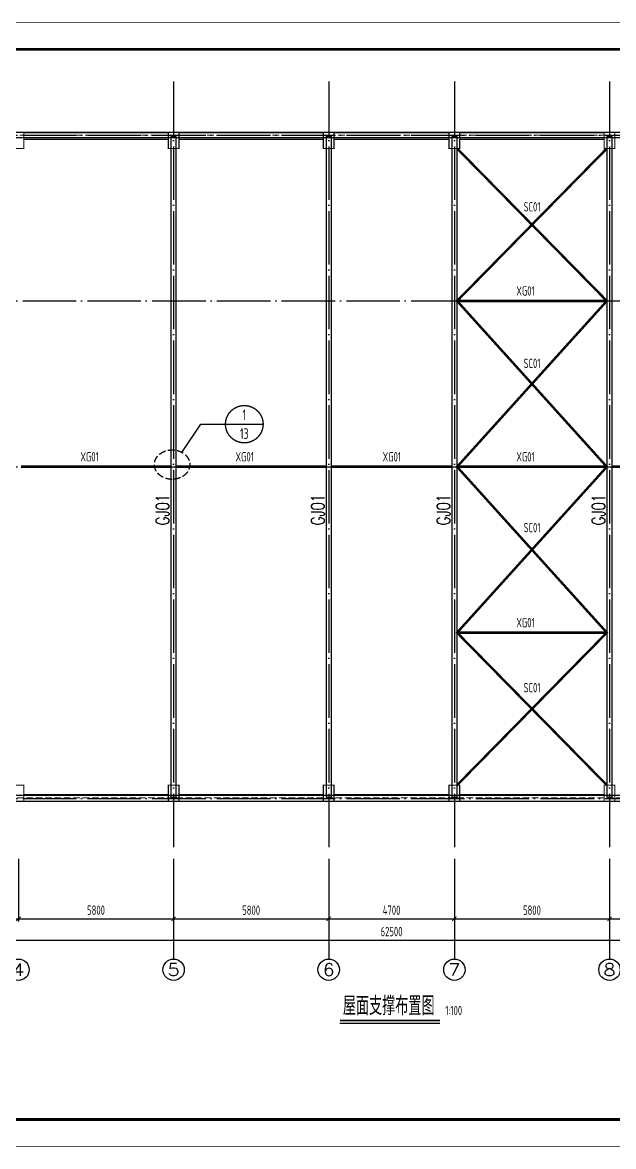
# Model space of a CAD drawing. Extents: x 287065 to 1473467, y 284802 to 344222.
# Drawn here: x 1094197 to 1116297, y 284802 to 326822 of the extents above; entities that cross this region are included whole.
import ezdxf
from ezdxf.enums import TextEntityAlignment as Align

# ---------------------------------------------------------------- set-up
doc = ezdxf.new("R2010")
doc.units = 0
doc.header["$LTSCALE"] = 1000
for name, pattern in [('4', [5, 1.5, -1, 1.5, -1]), ('DASH', [0.35, 0.25, -0.1]), ('DOTE', [2.42, 2, -0.2, 0.02, -0.2])]:
    doc.linetypes.add(name, pattern=pattern)
doc.layers.get('0').update_dxf_attribs({"linetype": 'CONTINUOUS'})
doc.layers.get('DEFPOINTS').update_dxf_attribs({"linetype": 'CONTINUOUS'})
for name, color, linetype in [('AXIS', 8, 'DOTE'), ('AXIS_DIM', 3, 'CONTINUOUS'), ('AXIS_TEXT', 3, 'CONTINUOUS'), ('BEAM_CON', 4, 'CONTINUOUS'), ('COLU', 7, 'CONTINUOUS'), ('FRAME', 3, 'CONTINUOUS'), ('roof', 30, 'CONTINUOUS'), ('SC', 6, 'CONTINUOUS'), ('TEXT', 7, 'CONTINUOUS'), ('THIN', 7, 'CONTINUOUS'), ('TK', 211, 'CONTINUOUS'), ('XG', 4, 'CONTINUOUS')]:
    doc.layers.add(name, color=color, linetype=linetype)
doc.styles.add('_TCH_AXIS', font='COMPLEX', dxfattribs={"bigfont": 'GBCBIG'})
doc.styles.add('COMPLEX', font='COMPLEX')
doc.styles.add('TSSD_Dimension', font='tssdeng.shx', dxfattribs={"width": 0.7, "bigfont": 'hztxt.shx'})
doc.styles.add('TSSD_Num', font='Tssdeng.shx', dxfattribs={"width": 0.7, "bigfont": 'hztxt.shx'})
doc.styles.add('TSSD_Rein', font='tssdeng.shx', dxfattribs={"width": 0.7, "bigfont": 'hztxt.shx'})
doc.dimstyles.new('TSSD_100_100', dxfattribs={"dimtxt": 350, "dimasz": 150, "dimexe": 100, "dimexo": 250, "dimgap": 150, "dimtad": 1, "dimdec": 0, "dimzin": 0, "dimdsep": 46, "dimtxsty": 'TSSD_Dimension', "dimblk": 'ARCHTICK', "dimcen": 0, "dimdle": 100, "dimclrd": 3, "dimclre": 3, "dimclrt": 7, "dimadec": 0, "dimazin": 0, "dimtfac": 1, "dimtdec": 0, "dimtix": 1, "dimtmove": 2, "dimatfit": 3, "dimfxl": 100, "dimtolj": 1, "dimtzin": 0, "dimarcsym": 0})

# ---------------------------------------------------------------- blocks, each defined once
blk = doc.blocks.new('_ARCHTICK')
at = {"color": 0}
blk.add_lwpolyline([(-0.53, -0.53, 0.25, 0.25, 0), (0.53, 0.53, 0.5, 0.5, 0)], format="xyseb", dxfattribs=at)
blk = doc.blocks.new('*D526')
at = {"layer": 'AXIS_DIM', "color": 3, "lineweight": -2}
for p, q in [((1094047, 295562), (1094047, 293212)), ((1099847, 295562), (1099847, 293212)), ((1093947, 293312), (1099947, 293312))]:
    blk.add_line(p, q, dxfattribs=at)
at = {"layer": 'DEFPOINTS', "color": 0}
for p in [(1094047, 295812), (1099847, 295812), (1099847, 293312)]:
    blk.add_point(p, dxfattribs=at)
at = {"layer": 'AXIS_DIM', "color": 3, "lineweight": -2, "xscale": 150, "yscale": 150, "zscale": 150, "rotation": 180}
blk.add_blockref('_ARCHTICK', (1094047, 293312), dxfattribs=at)
at = {"layer": 'AXIS_DIM', "color": 3, "lineweight": -2, "xscale": 150, "yscale": 150, "zscale": 150}
blk.add_blockref('_ARCHTICK', (1099847, 293312), dxfattribs=at)
at = {"layer": 'AXIS_DIM', "color": 7, "insert": (1096947, 293637), "char_height": 350, "attachment_point": 5, "style": 'TSSD_Dimension'}
blk.add_mtext('\\A1;5800', dxfattribs=at)
blk = doc.blocks.new('*D527')
at = {"layer": 'AXIS_DIM', "color": 3, "lineweight": -2}
for p, q in [((1099847, 295562), (1099847, 293212)), ((1105647, 295562), (1105647, 293212)), ((1099747, 293312), (1105747, 293312))]:
    blk.add_line(p, q, dxfattribs=at)
at = {"layer": 'DEFPOINTS', "color": 0}
for p in [(1099847, 295812), (1105647, 295812), (1105647, 293312)]:
    blk.add_point(p, dxfattribs=at)
at = {"layer": 'AXIS_DIM', "color": 3, "lineweight": -2, "xscale": 150, "yscale": 150, "zscale": 150, "rotation": 180}
blk.add_blockref('_ARCHTICK', (1099847, 293312), dxfattribs=at)
at = {"layer": 'AXIS_DIM', "color": 3, "lineweight": -2, "xscale": 150, "yscale": 150, "zscale": 150}
blk.add_blockref('_ARCHTICK', (1105647, 293312), dxfattribs=at)
at = {"layer": 'AXIS_DIM', "color": 7, "insert": (1102747, 293637), "char_height": 350, "attachment_point": 5, "style": 'TSSD_Dimension'}
blk.add_mtext('\\A1;5800', dxfattribs=at)
blk = doc.blocks.new('*D528')
at = {"layer": 'AXIS_DIM', "color": 3, "lineweight": -2}
for p, q in [((1105647, 295562), (1105647, 293212)), ((1110347, 295562), (1110347, 293212)), ((1105547, 293312), (1110447, 293312))]:
    blk.add_line(p, q, dxfattribs=at)
at = {"layer": 'DEFPOINTS', "color": 0}
for p in [(1105647, 295812), (1110347, 295812), (1110347, 293312)]:
    blk.add_point(p, dxfattribs=at)
at = {"layer": 'AXIS_DIM', "color": 3, "lineweight": -2, "xscale": 150, "yscale": 150, "zscale": 150, "rotation": 180}
blk.add_blockref('_ARCHTICK', (1105647, 293312), dxfattribs=at)
at = {"layer": 'AXIS_DIM', "color": 3, "lineweight": -2, "xscale": 150, "yscale": 150, "zscale": 150}
blk.add_blockref('_ARCHTICK', (1110347, 293312), dxfattribs=at)
at = {"layer": 'AXIS_DIM', "color": 7, "insert": (1107997, 293637), "char_height": 350, "attachment_point": 5, "style": 'TSSD_Dimension'}
blk.add_mtext('\\A1;4700', dxfattribs=at)
blk = doc.blocks.new('*D529')
at = {"layer": 'AXIS_DIM', "color": 3, "lineweight": -2}
for p, q in [((1110347, 295562), (1110347, 293212)), ((1116147, 295562), (1116147, 293212)), ((1110247, 293312), (1116247, 293312))]:
    blk.add_line(p, q, dxfattribs=at)
at = {"layer": 'DEFPOINTS', "color": 0}
for p in [(1110347, 295812), (1116147, 295812), (1116147, 293312)]:
    blk.add_point(p, dxfattribs=at)
at = {"layer": 'AXIS_DIM', "color": 3, "lineweight": -2, "xscale": 150, "yscale": 150, "zscale": 150, "rotation": 180}
blk.add_blockref('_ARCHTICK', (1110347, 293312), dxfattribs=at)
at = {"layer": 'AXIS_DIM', "color": 3, "lineweight": -2, "xscale": 150, "yscale": 150, "zscale": 150}
blk.add_blockref('_ARCHTICK', (1116147, 293312), dxfattribs=at)
at = {"layer": 'AXIS_DIM', "color": 7, "insert": (1113247, 293637), "char_height": 350, "attachment_point": 5, "style": 'TSSD_Dimension'}
blk.add_mtext('\\A1;5800', dxfattribs=at)
blk = doc.blocks.new('*D530')
at = {"layer": 'AXIS_DIM', "color": 3, "lineweight": -2}
for p, q in [((1116147, 295562), (1116147, 293212)), ((1121947, 295562), (1121947, 293212)), ((1116047, 293312), (1122047, 293312))]:
    blk.add_line(p, q, dxfattribs=at)
at = {"layer": 'DEFPOINTS', "color": 0}
for p in [(1116147, 295812), (1121947, 295812), (1121947, 293312)]:
    blk.add_point(p, dxfattribs=at)
at = {"layer": 'AXIS_DIM', "color": 3, "lineweight": -2, "xscale": 150, "yscale": 150, "zscale": 150, "rotation": 180}
blk.add_blockref('_ARCHTICK', (1116147, 293312), dxfattribs=at)
at = {"layer": 'AXIS_DIM', "color": 3, "lineweight": -2, "xscale": 150, "yscale": 150, "zscale": 150}
blk.add_blockref('_ARCHTICK', (1121947, 293312), dxfattribs=at)
at = {"layer": 'AXIS_DIM', "color": 7, "insert": (1119047, 293637), "char_height": 350, "attachment_point": 5, "style": 'TSSD_Dimension'}
blk.add_mtext('\\A1;5800', dxfattribs=at)
blk = doc.blocks.new('*D535')
at = {"layer": 'AXIS_DIM', "color": 3, "lineweight": -2}
for p, q in [((1076747, 295562), (1076747, 292412)), ((1139247, 295562), (1139247, 292412)), ((1076647, 292512), (1139347, 292512))]:
    blk.add_line(p, q, dxfattribs=at)
at = {"layer": 'DEFPOINTS', "color": 0}
for p in [(1076747, 295812), (1139247, 295812), (1139247, 292512)]:
    blk.add_point(p, dxfattribs=at)
at = {"layer": 'AXIS_DIM', "color": 3, "lineweight": -2, "xscale": 150, "yscale": 150, "zscale": 150, "rotation": 180}
blk.add_blockref('_ARCHTICK', (1076747, 292512), dxfattribs=at)
at = {"layer": 'AXIS_DIM', "color": 3, "lineweight": -2, "xscale": 150, "yscale": 150, "zscale": 150}
blk.add_blockref('_ARCHTICK', (1139247, 292512), dxfattribs=at)
at = {"layer": 'AXIS_DIM', "color": 7, "insert": (1107997, 292837), "char_height": 350, "attachment_point": 5, "style": 'TSSD_Dimension'}
blk.add_mtext('\\A1;62500', dxfattribs=at)
blk = doc.blocks.new('_AXISO')
blk.add_circle((0, 0), 0.5)
at = {"layer": 'AXIS_TEXT', "style": 'COMPLEX', "width": 1.041667}
blk.add_attdef('A', text='', height=0.56, dxfattribs=at).set_placement((-0.25, -0.28), (0.25, -0.28), align=Align.FIT)
blk = doc.blocks.new('TK-A2+(891X420)')
at = {"layer": 'FRAME'}
for points in [[(626537, 392605, 20, 20, 0), (626537, 350605, 20, 20, 0), (715637, 350605, 20, 20, 0), (715637, 392605, 20, 20, 0)], [(629037, 391605, 100, 100, 0), (629037, 351605, 100, 100, 0), (714637, 351605, 100, 100, 0), (714637, 391605, 100, 100, 0)]]:
    blk.add_lwpolyline(points, format="xyseb", close=True, dxfattribs=at)
blk = doc.blocks.new('ts_idx')
at = {"color": 0, "linetype": 'ByBlock', "lineweight": -2}
blk.add_line((-0.5, 0), (0.5, 0), dxfattribs=at)
blk.add_circle((0, 0), 0.5, dxfattribs=at)
at = {"color": 0, "linetype": 'ByBlock', "lineweight": -2, "style": 'TSSD_Num', "width": 0.7}
for tag, p in [('1', (0, 0.25)), ('A', (0, -0.25))]:
    blk.add_attdef(tag, text='', height=0.286, dxfattribs=at).set_placement(p, align=Align.MIDDLE_CENTER)

msp = doc.modelspace()

# ---------------------------------------------------------------- linework, layer by layer
for p, q in [((1100161.62, 310750.282), (1100864.744, 311804.087)), ((1100864.744, 311804.087), (1103191.793, 311804.087))]:
    msp.add_line(p, q)
at = {"linetype": 'DASH'}
msp.add_ellipse((1099791.848, 310293.804), major_axis=(660.903, 0), ratio=0.833326739, start_param=-1.570796327, end_param=4.71238898, dxfattribs=at)
at = {"layer": 'AXIS'}
for p, q in [((1099846.971, 324611.708), (1099846.971, 295811.708)), ((1105646.971, 324611.708), (1105646.971, 295811.708)), ((1110346.971, 324611.708), (1110346.971, 295811.708)), ((1116146.971, 324611.708), (1116146.971, 295811.708)), ((1074846.971, 322611.708), (1141146.971, 322611.708)), ((1074846.971, 316411.708), (1141146.971, 316411.708)), ((1074846.971, 310211.708), (1141146.971, 310211.708)), ((1074846.971, 297811.708), (1141146.971, 297811.708))]:
    msp.add_line(p, q, dxfattribs=at)
at = {"layer": 'AXIS_TEXT'}
for p, q in [((1099846.971, 295561.708), (1099846.971, 291811.708)), ((1105646.971, 295561.708), (1105646.971, 291811.708)), ((1110346.971, 295561.708), (1110346.971, 291811.708)), ((1116146.971, 295561.708), (1116146.971, 291811.708))]:
    msp.add_line(p, q, dxfattribs=at)
at = {"layer": 'BEAM_CON', "color": 8}
for p, q in [((1094246.971, 322711.708), (1099646.971, 322711.708)), ((1094246.971, 322461.708), (1099646.971, 322461.708)), ((1100046.971, 322711.708), (1105446.971, 322711.708)), ((1100046.971, 322461.708), (1105446.971, 322461.708)), ((1105846.971, 322711.708), (1110146.971, 322711.708)), ((1105846.971, 322461.708), (1110146.971, 322461.708)), ((1110546.971, 322711.708), (1115946.971, 322711.708)), ((1110546.971, 322461.708), (1115946.971, 322461.708)), ((1094246.971, 297961.708), (1099646.971, 297961.708)), ((1100046.971, 297961.708), (1105446.971, 297961.708)), ((1105846.971, 297961.708), (1110146.971, 297961.708)), ((1110546.971, 297961.708), (1115946.971, 297961.708)), ((1094246.971, 297711.708), (1099646.971, 297711.708)), ((1100046.971, 297711.708), (1105446.971, 297711.708)), ((1105846.971, 297711.708), (1110146.971, 297711.708)), ((1110546.971, 297711.708), (1115946.971, 297711.708))]:
    msp.add_line(p, q, dxfattribs=at)
at = {"layer": 'BEAM_CON'}
for points in [[(1099746.971, 297861.708), (1099946.971, 297861.708), (1099946.971, 322561.708), (1099746.971, 322561.708)], [(1105546.971, 297861.708), (1105746.971, 297861.708), (1105746.971, 322561.708), (1105546.971, 322561.708)], [(1110246.971, 297861.708), (1110446.971, 297861.708), (1110446.971, 322561.708), (1110246.971, 322561.708)], [(1116046.971, 297861.708), (1116246.971, 297861.708), (1116246.971, 322561.708), (1116046.971, 322561.708)]]:
    msp.add_lwpolyline(points, close=True, dxfattribs=at)
at = {"layer": 'COLU', "color": 8, "ltscale": 0.01, "const_width": 45}
for points in [[(1094246.971, 322711.708), (1094246.971, 322111.708), (1093846.971, 322111.708), (1093846.971, 322711.708)], [(1100046.971, 322711.708), (1100046.971, 322111.708), (1099646.971, 322111.708), (1099646.971, 322711.708)], [(1105846.971, 322711.708), (1105846.971, 322111.708), (1105446.971, 322111.708), (1105446.971, 322711.708)], [(1110546.971, 322711.708), (1110546.971, 322111.708), (1110146.971, 322111.708), (1110146.971, 322711.708)], [(1116346.971, 322711.708), (1116346.971, 322111.708), (1115946.971, 322111.708), (1115946.971, 322711.708)], [(1094246.971, 297711.708), (1094246.971, 298311.708), (1093846.971, 298311.708), (1093846.971, 297711.708)], [(1100046.971, 297711.708), (1100046.971, 298311.708), (1099646.971, 298311.708), (1099646.971, 297711.708)], [(1105846.971, 297711.708), (1105846.971, 298311.708), (1105446.971, 298311.708), (1105446.971, 297711.708)], [(1110546.971, 297711.708), (1110546.971, 298311.708), (1110146.971, 298311.708), (1110146.971, 297711.708)], [(1116346.971, 297711.708), (1116346.971, 298311.708), (1115946.971, 298311.708), (1115946.971, 297711.708)]]:
    msp.add_lwpolyline(points, close=True, dxfattribs=at)
at = {"layer": 'roof', "color": 8}
for points in [[(1076746.971, 297711.708), (1139246.971, 297711.708), (1139246.971, 322711.708), (1076746.971, 322711.708)], [(1076946.971, 297931.708), (1139046.971, 297931.708), (1139046.971, 322511.708), (1076946.971, 322511.708)]]:
    msp.add_lwpolyline(points, close=True, dxfattribs=at)
at = {"layer": 'roof', "color": 8, "linetype": 'DASH', "lineweight": 13}
msp.add_lwpolyline([(1082446.971, 311811.709), (1082446.971, 322611.708), (1076846.971, 322611.708), (1076846.971, 297831.708), (1139146.971, 297831.708), (1139146.971, 322611.708), (1082546.971, 322611.708), (1082546.971, 311811.709)], dxfattribs=at)
at = {"layer": 'SC', "const_width": 90}
for points in [[(1116046.971, 298311.708), (1110446.971, 304011.708), (1116046.971, 310211.708), (1110446.971, 316411.708), (1116046.971, 322111.708)], [(1110446.971, 298311.708), (1116046.971, 304011.708), (1110446.971, 310211.708), (1116046.971, 316411.708), (1110446.971, 322111.708)]]:
    msp.add_lwpolyline(points, dxfattribs=at)
at = {"layer": 'TEXT'}
msp.add_line((1106065.968, 289411.708), (1109806.243, 289411.708), dxfattribs=at)
at = {"layer": 'TEXT', "const_width": 70}
msp.add_lwpolyline([(1109806.243, 289511.708), (1106065.968, 289511.708)], dxfattribs=at)
at = {"layer": 'XG', "const_width": 100}
for points in [[(1110446.971, 316411.708), (1116046.971, 316411.708)], [(1094146.971, 310211.708), (1099746.971, 310211.708)], [(1099946.971, 310211.708), (1105546.971, 310211.708)], [(1105746.971, 310211.708), (1110246.971, 310211.708)], [(1110446.971, 310211.708), (1116046.971, 310211.708)], [(1116246.971, 310211.708), (1121846.971, 310211.708)], [(1110446.971, 304011.708), (1116046.971, 304011.708)]]:
    msp.add_lwpolyline(points, dxfattribs=at)

# ---------------------------------------------------------------- block references
at = {"layer": 'AXIS_TEXT'}
ref = msp.add_blockref('_AXISO', (1094046.971, 291411.708), dxfattribs=dict(at, xscale=800, yscale=800, zscale=800))
ref.add_attrib('A', '4', dxfattribs={"height": 452.548, "style": '_TCH_AXIS', "width": 1.3125}).set_placement((1093820.697, 291185.434), (1094273.245, 291185.434), align=Align.FIT)
ref = msp.add_blockref('_AXISO', (1099846.971, 291411.708), dxfattribs=dict(at, xscale=800, yscale=800, zscale=800))
ref.add_attrib('A', '5', dxfattribs={"height": 452.548, "style": '_TCH_AXIS', "width": 1.5}).set_placement((1099620.697, 291185.434), (1100073.245, 291185.434), align=Align.FIT)
ref = msp.add_blockref('_AXISO', (1105646.971, 291411.708), dxfattribs=dict(at, xscale=800, yscale=800, zscale=800))
ref.add_attrib('A', '6', dxfattribs={"height": 452.548, "style": '_TCH_AXIS', "width": 1.5}).set_placement((1105420.697, 291185.434), (1105873.245, 291185.434), align=Align.FIT)
ref = msp.add_blockref('_AXISO', (1110346.971, 291411.708), dxfattribs=dict(at, xscale=800, yscale=800, zscale=800))
ref.add_attrib('A', '7', dxfattribs={"height": 452.548, "style": '_TCH_AXIS', "width": 1.5}).set_placement((1110120.697, 291185.434), (1110573.245, 291185.434), align=Align.FIT)
ref = msp.add_blockref('_AXISO', (1116146.971, 291411.708), dxfattribs=dict(at, xscale=800, yscale=800, zscale=800))
ref.add_attrib('A', '8', dxfattribs={"height": 452.548, "style": '_TCH_AXIS', "width": 1.5}).set_placement((1115920.697, 291185.434), (1116373.245, 291185.434), align=Align.FIT)
at = {"layer": 'THIN', "linetype": '4'}
ref = msp.add_blockref('ts_idx', (1102491.793, 311804.087), dxfattribs=dict(at, xscale=1400, yscale=1400))
ref.add_attrib('1', '1', dxfattribs={"height": 400, "style": 'TSSD_Num', "width": 0.7}).set_placement((1102491.793, 312154.087), align=Align.MIDDLE_CENTER)
ref.add_attrib('10', '13', dxfattribs={"height": 400, "style": 'TSSD_Num', "width": 0.7}).set_placement((1102491.793, 311454.087), align=Align.MIDDLE_CENTER)
at = {"layer": 'TK'}
msp.add_blockref('TK-A2+(891X420)', (440810, -65793.134), dxfattribs=at)

# ---------------------------------------------------------------- texts
at = {"layer": 'TEXT', "style": 'TSSD_Dimension', "width": 0.7}
for s, p in [('SC01', (1112934.347, 319756.097)), ('XG01', (1112661.886, 316611.708)), ('SC01', (1112934.347, 313903.208)), ('XG01', (1096361.886, 310411.708)), ('XG01', (1102161.886, 310411.708)), ('XG01', (1107662.969, 310411.708)), ('XG01', (1112661.886, 310411.708)), ('SC01', (1112934.347, 307763.725)), ('XG01', (1112661.886, 304211.708)), ('SC01', (1112934.347, 301779.472))]:
    msp.add_text(s, height=350, dxfattribs=at).set_placement(p)
at = {"layer": 'TEXT', "style": 'COMPLEX', "width": 0.7}
for p in [(1099686.971, 308028.239), (1105486.971, 308028.239), (1110186.971, 308028.239), (1115986.971, 308028.239)]:
    msp.add_text('GJ01', height=500, rotation=90, dxfattribs=at).set_placement(p)
at = {"layer": 'TEXT', "linetype": 'ByBlock', "style": 'TSSD_Rein', "width": 0.7}
msp.add_text('屋面支撑布置图', height=700, dxfattribs=at).set_placement((1109606.243, 289711.708), align=Align.RIGHT)
msp.add_text('1:100', height=350, dxfattribs=at).set_placement((1110006.243, 289711.708))

# ---------------------------------------------------------------- dimensions: what is measured, and where the dimension line sits
at = {"layer": 'AXIS_DIM'}
for p1, p2, distance, picture, middle in [((1076746.971, 295811.708), (1139246.971, 295811.708), -3300, '*D535', (1107996.971, 292836.708)), ((1094046.971, 295811.708), (1099846.971, 295811.708), -2500, '*D526', (1096946.971, 293636.708)), ((1099846.971, 295811.708), (1105646.971, 295811.708), -2500, '*D527', (1102746.971, 293636.708)), ((1105646.971, 295811.708), (1110346.971, 295811.708), -2500, '*D528', (1107996.971, 293636.708)), ((1110346.971, 295811.708), (1116146.971, 295811.708), -2500, '*D529', (1113246.971, 293636.708)), ((1116146.971, 295811.708), (1121946.971, 295811.708), -2500, '*D530', (1119046.971, 293636.708))]:
    dim = msp.add_aligned_dim(p1=p1, p2=p2, distance=distance, dimstyle='TSSD_100_100', dxfattribs=at)
    dim.commit()
    dim.dimension.update_dxf_attribs({"geometry": picture, "text_midpoint": middle})

doc.saveas('drawing.dxf')
